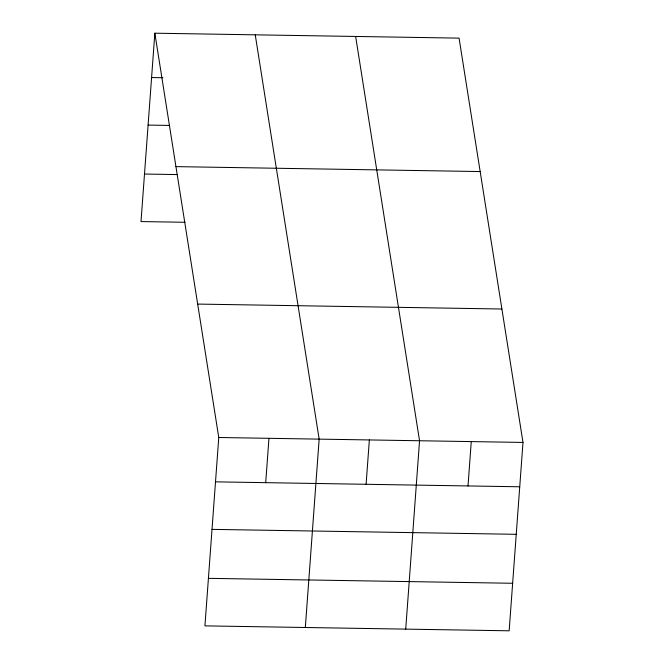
<?xml version="1.0" encoding="UTF-8"?>
<svg xmlns="http://www.w3.org/2000/svg" width="664" height="664" viewBox="0 0 664 664"><rect width="100%" height="100%" fill="white"/><g stroke="black" fill="none" stroke-linecap="round" stroke-linejoin="round"><path stroke-width="1" d="M154.845 33.2L218.763 437.501L204.927 625.87L509.155 630.8L522.991 442.431L459.073 38.13L154.845 33.2L141.009 221.568L185.065 222.282M265.7 482.662L268.962 438.315M305.324 627.497L319.16 439.128L255.242 34.827M366.096 484.297L369.35 439.941M405.721 629.123L419.548 440.755L355.638 36.454M468.012 485.948L471.266 441.593M151.591 77.547L162.854 77.73M148.097 125.073L169.61 125.421M175.935 166.623L480.163 171.553M144.503 174.043L177.288 174.574M197.673 304.079L501.893 309.017M218.763 437.501L522.991 442.431M215.501 481.848L519.729 486.787M212.015 529.374L516.243 534.312M208.421 578.344L512.641 583.274"/></g></svg>
